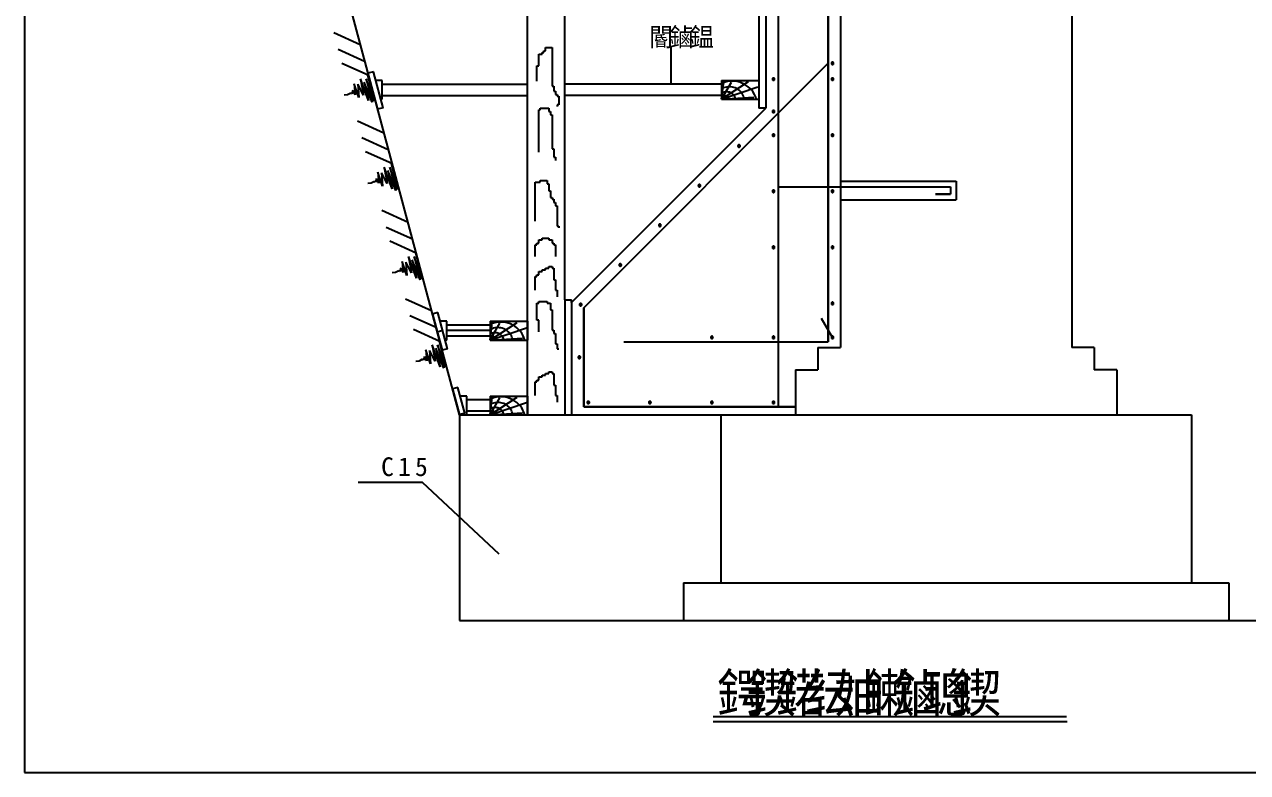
# Model space of a CAD drawing. Header units: metres. Extents: x 0 to 420, y 0 to 297.
# Drawn here: x 0 to 272.9, y 0 to 166.8 of the extents above; entities that cross this region are included whole.
import ezdxf

# ---------------------------------------------------------------- set-up
doc = ezdxf.new("R2010")
doc.units = ezdxf.units.M

msp = doc.modelspace()

# ---------------------------------------------------------------- linework, layer by layer
for p, q in [((0, 297), (0, 0)), ((165.41, 268.93), (165.41, 148.1)), ((168.16, 268.93), (168.16, 81.52)), ((168.16, 268.93), (168.16, 81.52)), ((179.32, 268.93), (179.32, 96.02)), ((179.32, 96.02), (179.32, 268.93)), ((182.07, 268.93), (182.07, 94.77)), ((233.74, 268.93), (233.74, 94.77)), ((97.07, 79.77), (64.26, 202.23)), ((112.24, 79.77), (112.24, 202.23)), ((120.57, 105.39), (120.57, 202.23)), ((163.91, 198.07), (163.91, 148.1)), ((74.88, 162.26), (69.01, 164.91)), ((75.88, 158.54), (70.01, 161.19)), ((116.25, 160.93), (116.25, 161.69)), ((116.25, 161.69), (117.76, 161.69)), ((117.76, 161.69), (117.76, 153.03)), ((144.35, 153.36), (144.35, 161.83)), ((114.75, 160.18), (115.5, 160.18)), ((114.75, 157.54), (114.75, 160.18)), ((115.5, 160.56), (115.87, 160.56)), ((115.5, 160.18), (115.5, 160.56)), ((115.87, 160.93), (116.25, 160.93)), ((115.87, 160.56), (115.87, 160.93)), ((76.7, 155.47), (70.83, 158.12)), ((76.53, 155.59), (77.99, 149.72)), ((77.87, 156.26), (76.66, 155.94)), ((76.66, 155.94), (78.82, 147.89)), ((80.03, 148.21), (77.87, 156.26)), ((114.37, 154.16), (114.37, 157.54)), ((114.37, 157.54), (114.75, 157.54)), ((124.82, 103.63), (179.32, 158.13)), ((124.82, 103.63), (179.32, 158.13)), ((74.6, 150.49), (73.56, 153.56)), ((73.56, 153.56), (73.78, 151.13)), ((74.4, 153.46), (74.6, 150.49)), ((75.64, 151.04), (74.4, 153.46)), ((76.78, 149.83), (74.99, 154.7)), ((74.99, 154.7), (75.64, 151.04)), ((75.83, 153.95), (76.78, 149.83)), ((77.57, 149.5), (75.83, 153.95)), ((76.23, 154.7), (77.57, 149.5)), ((77.99, 149.72), (76.23, 154.7)), ((79.83, 154.32), (78.39, 154.32)), ((79.83, 150.15), (79.83, 154.32)), ((79.83, 153.48), (112.24, 153.48)), ((117.76, 153.03), (118.13, 153.03)), ((118.13, 153.03), (118.13, 151.9)), ((155.57, 153.48), (120.57, 153.48)), ((155.57, 154.32), (155.57, 150.15)), ((155.57, 154.32), (163.91, 154.32)), ((155.57, 150.15), (156.06, 154.08)), ((155.57, 150.15), (161.58, 154.05)), ((155.57, 150.15), (157.75, 153.89)), ((155.57, 150.15), (163.69, 152.9)), ((163.91, 154.32), (163.91, 150.15)), ((72.06, 151.1), (71.33, 151.01)), ((72.68, 151.43), (72.06, 151.1)), ((72.83, 151.47), (72.68, 151.43)), ((73.08, 151.32), (72.83, 151.47)), ((73.3, 152.14), (73.08, 151.32)), ((73.78, 151.13), (73.3, 152.14)), ((79.83, 150.15), (79.51, 150.15)), ((79.83, 150.98), (112.24, 150.98)), ((118.13, 151.9), (118.51, 151.9)), ((118.51, 151.9), (118.51, 151.14)), ((118.51, 151.14), (118.88, 151.14)), ((118.88, 151.14), (118.88, 150.77)), ((118.88, 150.77), (119.26, 150.77)), ((119.26, 150.77), (119.26, 148.88)), ((155.57, 150.98), (120.57, 150.98)), ((155.57, 150.15), (162.8, 150.57)), ((155.57, 150.15), (163.91, 150.15)), ((80.03, 148.21), (78.82, 147.89)), ((114.75, 138.34), (114.75, 147.75)), ((114.75, 147.75), (115.12, 147.75)), ((115.12, 147.75), (115.12, 148.13)), ((115.12, 148.13), (117, 148.13)), ((117, 148.13), (117, 147.38)), ((118.88, 148.88), (118.88, 148.51)), ((119.26, 148.88), (118.88, 148.88)), ((122.07, 104.77), (165.41, 148.1)), ((165.41, 148.1), (163.91, 148.1)), ((80.16, 142.55), (74.29, 145.2)), ((117, 147.38), (117.38, 147.38)), ((117.38, 147.38), (117.38, 146.62)), ((117.38, 146.62), (117.76, 146.62)), ((117.76, 146.62), (117.76, 139.09)), ((81.16, 138.82), (75.29, 141.48)), ((81.98, 135.76), (76.11, 138.41)), ((117.76, 139.09), (118.13, 139.09)), ((118.13, 139.09), (118.13, 137.21)), ((118.13, 137.21), (118.51, 137.21)), ((118.51, 137.21), (118.51, 136.46)), ((78.85, 133.84), (79.06, 131.42)), ((79.89, 130.77), (78.85, 133.84)), ((82.06, 130.11), (80.27, 134.98)), ((80.27, 134.98), (80.93, 131.32)), ((82.85, 129.78), (81.12, 134.24)), ((81.12, 134.24), (82.06, 130.11)), ((81.51, 134.99), (82.85, 129.78)), ((83.28, 130.01), (81.51, 134.99)), ((81.81, 135.88), (83.28, 130.01)), ((77.34, 131.39), (76.61, 131.3)), ((77.96, 131.72), (77.34, 131.39)), ((78.11, 131.76), (77.96, 131.72)), ((78.37, 131.61), (78.11, 131.76)), ((78.58, 132.42), (78.37, 131.61)), ((79.06, 131.42), (78.58, 132.42)), ((80.93, 131.32), (79.68, 133.74)), ((79.68, 133.74), (79.89, 130.77)), ((113.99, 122.94), (113.99, 131.6)), ((113.99, 131.6), (115.12, 131.6)), ((115.12, 131.6), (115.12, 131.98)), ((115.12, 131.98), (116.63, 131.98)), ((116.63, 131.98), (116.63, 131.23)), ((116.63, 131.23), (117, 131.23)), ((117, 131.23), (117, 129.72)), ((182.07, 131.85), (207.91, 131.85)), ((207.91, 131.85), (207.91, 127.68)), ((117, 129.72), (117.38, 129.72)), ((117.38, 129.72), (117.38, 128.22)), ((168.16, 130.6), (206.66, 130.6)), ((168.16, 130.6), (206.66, 130.6)), ((206.66, 128.93), (203.32, 128.93)), ((203.32, 128.93), (206.66, 128.93)), ((206.66, 130.6), (206.66, 128.93)), ((206.66, 130.6), (206.66, 128.93)), ((117.38, 128.22), (117.76, 128.22)), ((117.76, 128.22), (117.76, 127.84)), ((117.76, 127.84), (118.13, 127.84)), ((118.13, 127.84), (118.13, 127.09)), ((118.13, 127.09), (118.51, 127.09)), ((118.51, 127.09), (118.51, 126.33)), ((118.51, 126.33), (118.88, 126.33)), ((118.88, 126.33), (118.88, 121.81)), ((182.07, 127.68), (207.91, 127.68)), ((85.59, 122.62), (79.72, 125.28)), ((86.59, 118.9), (80.71, 121.55)), ((118.88, 121.81), (119.26, 121.81)), ((119.26, 121.81), (119.26, 121.44)), ((87.41, 115.83), (81.54, 118.49)), ((113.99, 117.66), (114.37, 117.66)), ((113.99, 115.03), (113.99, 117.66)), ((114.37, 117.66), (114.37, 118.04)), ((114.37, 118.04), (114.75, 118.04)), ((114.75, 118.04), (114.75, 118.79)), ((114.75, 118.79), (115.5, 118.79)), ((115.5, 118.79), (115.5, 119.17)), ((115.5, 119.17), (117, 119.17)), ((117, 119.17), (117, 118.79)), ((117, 118.79), (117.76, 118.79)), ((117.76, 118.79), (117.76, 118.04)), ((117.76, 118.04), (118.13, 118.04)), ((118.13, 118.04), (118.13, 117.66)), ((118.13, 117.66), (118.51, 117.66)), ((118.51, 117.66), (118.51, 115.03)), ((87.48, 110.19), (85.69, 115.06)), ((85.69, 115.06), (86.35, 111.4)), ((86.93, 115.07), (88.27, 109.86)), ((88.7, 110.08), (86.93, 115.07)), ((87.23, 115.96), (88.7, 110.08)), ((84, 112.5), (83.79, 111.69)), ((84.49, 111.49), (84, 112.5)), ((85.31, 110.85), (84.27, 113.92)), ((84.27, 113.92), (84.49, 111.49)), ((86.35, 111.4), (85.11, 113.82)), ((85.11, 113.82), (85.31, 110.85)), ((88.27, 109.86), (86.54, 114.31)), ((86.54, 114.31), (87.48, 110.19)), ((115.5, 112.08), (116.25, 112.08)), ((115.5, 111.7), (115.5, 112.08)), ((116.25, 112.08), (116.25, 112.45)), ((116.25, 112.45), (117, 112.45)), ((117, 112.83), (117.76, 112.83)), ((117, 112.45), (117, 112.83)), ((117.76, 112.83), (117.76, 112.45)), ((117.76, 112.45), (118.13, 112.45)), ((118.13, 112.45), (118.13, 109.82)), ((82.77, 111.47), (82.04, 111.38)), ((83.38, 111.79), (82.77, 111.47)), ((83.53, 111.83), (83.38, 111.79)), ((83.79, 111.69), (83.53, 111.83)), ((113.99, 110.57), (114.37, 110.57)), ((113.99, 110.19), (113.99, 110.57)), ((113.99, 107.56), (113.99, 110.19)), ((114.37, 110.95), (114.75, 110.95)), ((114.37, 110.57), (114.37, 110.95)), ((114.75, 111.7), (115.5, 111.7)), ((114.75, 110.95), (114.75, 111.7)), ((118.13, 109.82), (118.51, 109.82)), ((118.51, 109.82), (118.51, 107.56)), ((118.51, 107.56), (118.88, 107.56)), ((118.88, 107.56), (118.88, 106.05)), ((90.87, 102.91), (85, 105.56)), ((114.37, 100.89), (114.37, 104.65)), ((114.37, 104.65), (114.75, 104.65)), ((114.75, 104.65), (114.75, 105.03)), ((114.75, 105.03), (116.63, 105.03)), ((116.63, 105.03), (116.63, 104.65)), ((116.63, 104.65), (117.38, 104.65)), ((117.38, 104.65), (117.38, 103.14)), ((120.57, 105.39), (120.57, 79.77)), ((120.57, 105.39), (122.07, 105.39)), ((122.07, 104.77), (122.07, 105.39)), ((122.07, 104.77), (122.07, 79.77)), ((91.87, 99.19), (86, 101.84)), ((92.26, 102.54), (91.06, 102.22)), ((91.06, 102.22), (93.21, 94.17)), ((94.42, 94.49), (92.26, 102.54)), ((117.38, 103.14), (117.76, 103.14)), ((117.76, 103.14), (117.76, 98.63)), ((124.82, 103.63), (124.82, 81.52)), ((124.82, 81.52), (124.82, 103.63)), ((180.32, 97.02), (177.9, 101.21)), ((92.69, 96.12), (86.82, 98.77)), ((93.34, 98.52), (92.13, 98.19)), ((94.22, 100.6), (92.78, 100.6)), ((94.22, 96.43), (94.22, 100.6)), ((103.91, 99.77), (94.22, 99.77)), ((103.91, 98.52), (94.22, 98.52)), ((103.91, 100.6), (103.91, 96.43)), ((103.91, 100.6), (112.24, 100.6)), ((103.91, 96.43), (104.39, 100.36)), ((103.91, 96.43), (109.92, 100.33)), ((103.91, 96.43), (106.09, 100.17)), ((103.91, 96.43), (112.02, 99.18)), ((112.24, 100.6), (112.24, 96.43)), ((114.75, 100.89), (114.37, 100.89)), ((114.75, 98.25), (114.75, 100.89)), ((117.76, 98.63), (118.13, 98.63)), ((118.13, 98.63), (118.13, 97.87)), ((92.52, 96.24), (93.98, 90.37)), ((94.22, 96.43), (93.9, 96.43)), ((103.91, 97.27), (94.22, 97.27)), ((103.91, 96.43), (111.13, 96.86)), ((103.91, 96.43), (112.24, 96.43)), ((118.13, 97.87), (118.51, 97.87)), ((118.51, 97.87), (118.51, 95.61)), ((118.51, 95.61), (118.88, 95.61)), ((118.88, 95.61), (118.88, 94.48)), ((133.74, 96.02), (179.32, 96.02)), ((133.74, 96.02), (179.32, 96.02)), ((90.59, 91.14), (89.55, 94.21)), ((89.55, 94.21), (89.77, 91.78)), ((90.39, 94.11), (90.59, 91.14)), ((91.63, 91.68), (90.39, 94.11)), ((92.77, 90.48), (90.98, 95.34)), ((90.98, 95.34), (91.63, 91.68)), ((91.82, 94.6), (92.77, 90.48)), ((93.56, 90.15), (91.82, 94.6)), ((92.21, 95.35), (93.56, 90.15)), ((93.98, 90.37), (92.21, 95.35)), ((94.42, 94.49), (93.21, 94.17)), ((118.88, 94.48), (119.26, 94.48)), ((177.07, 94.77), (177.07, 89.77)), ((177.07, 94.77), (182.07, 94.77)), ((238.74, 94.77), (233.74, 94.77)), ((238.74, 94.77), (238.74, 89.77)), ((88.05, 91.75), (87.32, 91.66)), ((88.67, 92.08), (88.05, 91.75)), ((88.82, 92.12), (88.67, 92.08)), ((89.07, 91.97), (88.82, 92.12)), ((89.29, 92.79), (89.07, 91.97)), ((89.77, 91.78), (89.29, 92.79)), ((114.37, 87.46), (114.75, 87.46)), ((114.37, 87.08), (114.37, 87.46)), ((114.75, 87.46), (114.75, 88.21)), ((114.75, 88.21), (115.5, 88.21)), ((115.5, 88.21), (115.5, 88.59)), ((115.5, 88.59), (116.25, 88.59)), ((116.25, 88.97), (117, 88.97)), ((116.25, 88.59), (116.25, 88.97)), ((117, 88.97), (117, 89.34)), ((117, 89.34), (117.76, 89.34)), ((117.76, 89.34), (117.76, 88.97)), ((117.76, 88.97), (118.13, 88.97)), ((118.13, 88.97), (118.13, 86.33)), ((172.07, 89.77), (172.07, 79.77)), ((172.07, 89.77), (177.07, 89.77)), ((243.74, 89.77), (238.74, 89.77)), ((243.74, 89.77), (243.74, 79.77)), ((96.73, 85.87), (95.52, 85.55)), ((95.52, 85.55), (97.07, 79.77)), ((98.28, 80.09), (96.73, 85.87)), ((113.99, 86.71), (113.99, 87.08)), ((113.99, 87.08), (114.37, 87.08)), ((113.99, 84.07), (113.99, 86.71)), ((118.13, 86.33), (118.51, 86.33)), ((118.51, 86.33), (118.51, 84.07)), ((98.69, 83.93), (97.25, 83.93)), ((98.69, 79.77), (98.69, 83.93)), ((103.91, 83.1), (98.69, 83.1)), ((103.91, 83.93), (103.91, 79.77)), ((103.91, 83.93), (112.24, 83.93)), ((103.91, 79.77), (104.39, 83.7)), ((103.91, 79.77), (109.92, 83.66)), ((103.91, 79.77), (106.09, 83.51)), ((103.91, 79.77), (112.02, 82.52)), ((112.24, 83.93), (112.24, 79.77)), ((118.51, 84.07), (118.88, 84.07)), ((118.88, 84.07), (118.88, 82.57)), ((98.28, 80.09), (97.07, 79.77)), ((97.07, 79.77), (97.07, 33.93)), ((97.07, 79.77), (155.41, 79.77)), ((98.69, 79.77), (98.37, 79.77)), ((103.91, 80.6), (98.69, 80.6)), ((103.91, 79.77), (111.13, 80.19)), ((103.91, 79.77), (112.24, 79.77)), ((172.07, 81.52), (124.82, 81.52)), ((124.82, 81.52), (172.07, 81.52)), ((155.41, 79.77), (155.41, 42.27)), ((155.41, 79.77), (260.41, 79.77)), ((260.41, 79.77), (260.41, 42.27)), ((88.81, 64.68), (74.49, 64.68)), ((105.96, 48.7), (88.81, 64.68)), ((147.07, 42.27), (268.74, 42.27)), ((147.07, 42.27), (147.07, 33.93)), ((268.74, 42.27), (268.74, 33.93)), ((97.07, 33.93), (147.07, 33.93)), ((147.07, 33.93), (268.74, 33.93)), ((268.74, 33.93), (323.74, 33.93)), ((153.71, 12.51), (232.52, 12.51)), ((153.71, 11.38), (232.68, 11.38)), ((0, 0), (420, 0))]:
    msp.add_line(p, q)
for points in [[(180.57, 158.13), (180.57, 158.15), (180.57, 158.18), (180.56, 158.2), (180.55, 158.22), (180.54, 158.24), (180.53, 158.27), (180.52, 158.28), (180.5, 158.3), (180.48, 158.32), (180.46, 158.33), (180.44, 158.35), (180.42, 158.36), (180.39, 158.37), (180.37, 158.37), (180.35, 158.38), (180.32, 158.38), (180.3, 158.38), (180.27, 158.37), (180.25, 158.37), (180.23, 158.36), (180.2, 158.35), (180.18, 158.33), (180.16, 158.32), (180.15, 158.3), (180.13, 158.28), (180.11, 158.27), (180.1, 158.24), (180.09, 158.22), (180.08, 158.2), (180.08, 158.18), (180.07, 158.15), (180.07, 158.13), (180.07, 158.13)], [(180.07, 158.13), (180.07, 158.1), (180.08, 158.08), (180.08, 158.05), (180.09, 158.03), (180.1, 158.01), (180.11, 157.99), (180.13, 157.97), (180.15, 157.95), (180.16, 157.93), (180.18, 157.92), (180.2, 157.91), (180.23, 157.9), (180.25, 157.89), (180.27, 157.88), (180.3, 157.88), (180.32, 157.88), (180.35, 157.88), (180.37, 157.88), (180.39, 157.89), (180.42, 157.9), (180.44, 157.91), (180.46, 157.92), (180.48, 157.93), (180.5, 157.95), (180.52, 157.97), (180.53, 157.99), (180.54, 158.01), (180.55, 158.03), (180.56, 158.05), (180.57, 158.08), (180.57, 158.1), (180.57, 158.13), (180.57, 158.13)], [(163.34, 150.15), (163.14, 150.71), (162.91, 151.2), (162.63, 151.67), (162.3, 152.11), (161.93, 152.52), (161.53, 152.89), (161.09, 153.21), (160.62, 153.49), (160.12, 153.73), (159.61, 153.91), (159.07, 154.05), (158.53, 154.13), (157.99, 154.15), (157.44, 154.13), (156.9, 154.05), (156.37, 153.91), (155.85, 153.73), (155.57, 153.6)], [(160.66, 150.15), (160.57, 150.49), (160.46, 150.81), (160.32, 151.11), (160.15, 151.39), (159.95, 151.66), (159.72, 151.91), (159.47, 152.13), (159.21, 152.33), (158.92, 152.5), (158.62, 152.65), (158.3, 152.76), (157.98, 152.84), (157.65, 152.89), (157.32, 152.91), (156.98, 152.89), (156.65, 152.84), (156.33, 152.76), (156.01, 152.65), (155.71, 152.5), (155.57, 152.42)], [(167.41, 154.6), (167.4, 154.62), (167.4, 154.65), (167.39, 154.67), (167.39, 154.69), (167.38, 154.72), (167.36, 154.74), (167.35, 154.76), (167.33, 154.78), (167.31, 154.79), (167.29, 154.81), (167.27, 154.82), (167.25, 154.83), (167.23, 154.84), (167.2, 154.84), (167.18, 154.85), (167.16, 154.85), (167.13, 154.85), (167.11, 154.84), (167.08, 154.84), (167.06, 154.83), (167.04, 154.82), (167.02, 154.81), (167, 154.79), (166.98, 154.78), (166.96, 154.76), (166.95, 154.74), (166.93, 154.72), (166.92, 154.69), (166.92, 154.67), (166.91, 154.65), (166.91, 154.62), (166.91, 154.6), (166.91, 154.6)], [(166.91, 154.6), (166.91, 154.57), (166.91, 154.55), (166.92, 154.53), (166.92, 154.5), (166.93, 154.48), (166.95, 154.46), (166.96, 154.44), (166.98, 154.42), (167, 154.41), (167.02, 154.39), (167.04, 154.38), (167.06, 154.37), (167.08, 154.36), (167.11, 154.35), (167.13, 154.35), (167.16, 154.35), (167.18, 154.35), (167.2, 154.35), (167.23, 154.36), (167.25, 154.37), (167.27, 154.38), (167.29, 154.39), (167.31, 154.41), (167.33, 154.42), (167.35, 154.44), (167.36, 154.46), (167.38, 154.48), (167.39, 154.5), (167.39, 154.53), (167.4, 154.55), (167.4, 154.57), (167.41, 154.6), (167.41, 154.6)], [(180.57, 154.6), (180.57, 154.62), (180.57, 154.65), (180.56, 154.67), (180.55, 154.69), (180.54, 154.72), (180.53, 154.74), (180.52, 154.76), (180.5, 154.78), (180.48, 154.79), (180.46, 154.81), (180.44, 154.82), (180.42, 154.83), (180.39, 154.84), (180.37, 154.84), (180.35, 154.85), (180.32, 154.85), (180.3, 154.85), (180.27, 154.84), (180.25, 154.84), (180.23, 154.83), (180.2, 154.82), (180.18, 154.81), (180.16, 154.79), (180.15, 154.78), (180.13, 154.76), (180.11, 154.74), (180.1, 154.72), (180.09, 154.69), (180.08, 154.67), (180.08, 154.65), (180.07, 154.62), (180.07, 154.6), (180.07, 154.6)], [(180.07, 154.6), (180.07, 154.57), (180.08, 154.55), (180.08, 154.53), (180.09, 154.5), (180.1, 154.48), (180.11, 154.46), (180.13, 154.44), (180.15, 154.42), (180.16, 154.41), (180.18, 154.39), (180.2, 154.38), (180.23, 154.37), (180.25, 154.36), (180.27, 154.35), (180.3, 154.35), (180.32, 154.35), (180.35, 154.35), (180.37, 154.35), (180.39, 154.36), (180.42, 154.37), (180.44, 154.38), (180.46, 154.39), (180.48, 154.41), (180.5, 154.42), (180.52, 154.44), (180.53, 154.46), (180.54, 154.48), (180.55, 154.5), (180.56, 154.53), (180.57, 154.55), (180.57, 154.57), (180.57, 154.6), (180.57, 154.6)], [(158.71, 150.15), (158.67, 150.32), (158.6, 150.51), (158.51, 150.69), (158.41, 150.86), (158.29, 151.02), (158.16, 151.17), (158.01, 151.3), (157.85, 151.42), (157.68, 151.52), (157.5, 151.61), (157.31, 151.67), (157.12, 151.72), (156.92, 151.75), (156.72, 151.76), (156.52, 151.75), (156.33, 151.72), (156.13, 151.67), (155.95, 151.61), (155.77, 151.52), (155.6, 151.42), (155.57, 151.4)], [(157.18, 150.15), (157.15, 150.24), (157.1, 150.33), (157.05, 150.42), (156.99, 150.5), (156.92, 150.58), (156.84, 150.65), (156.76, 150.71), (156.67, 150.77), (156.58, 150.81), (156.48, 150.84), (156.38, 150.87), (156.28, 150.88), (156.17, 150.89), (156.07, 150.88), (155.97, 150.87), (155.87, 150.84), (155.77, 150.81), (155.68, 150.77), (155.59, 150.71), (155.57, 150.7)], [(167.4, 147.37), (167.4, 147.4), (167.4, 147.42), (167.39, 147.44), (167.38, 147.47), (167.37, 147.49), (167.36, 147.51), (167.35, 147.53), (167.33, 147.55), (167.31, 147.56), (167.29, 147.58), (167.27, 147.59), (167.25, 147.6), (167.22, 147.61), (167.2, 147.62), (167.18, 147.62), (167.15, 147.62), (167.13, 147.62), (167.1, 147.62), (167.08, 147.61), (167.06, 147.6), (167.03, 147.59), (167.01, 147.58), (166.99, 147.56), (166.98, 147.55), (166.96, 147.53), (166.94, 147.51), (166.93, 147.49), (166.92, 147.47), (166.91, 147.44), (166.91, 147.42), (166.9, 147.4), (166.9, 147.37), (166.9, 147.37)], [(166.9, 147.37), (166.9, 147.35), (166.91, 147.32), (166.91, 147.3), (166.92, 147.28), (166.93, 147.25), (166.94, 147.23), (166.96, 147.21), (166.98, 147.19), (166.99, 147.18), (167.01, 147.16), (167.03, 147.15), (167.06, 147.14), (167.08, 147.13), (167.1, 147.13), (167.13, 147.12), (167.15, 147.12), (167.18, 147.12), (167.2, 147.13), (167.22, 147.13), (167.25, 147.14), (167.27, 147.15), (167.29, 147.16), (167.31, 147.18), (167.33, 147.19), (167.35, 147.21), (167.36, 147.23), (167.37, 147.25), (167.38, 147.28), (167.39, 147.3), (167.4, 147.32), (167.4, 147.35), (167.4, 147.37), (167.4, 147.37)], [(167.41, 142.1), (167.4, 142.12), (167.4, 142.15), (167.39, 142.17), (167.39, 142.19), (167.38, 142.22), (167.36, 142.24), (167.35, 142.26), (167.33, 142.28), (167.31, 142.29), (167.29, 142.31), (167.27, 142.32), (167.25, 142.33), (167.23, 142.34), (167.2, 142.34), (167.18, 142.35), (167.16, 142.35), (167.13, 142.35), (167.11, 142.34), (167.08, 142.34), (167.06, 142.33), (167.04, 142.32), (167.02, 142.31), (167, 142.29), (166.98, 142.28), (166.96, 142.26), (166.95, 142.24), (166.93, 142.22), (166.92, 142.19), (166.92, 142.17), (166.91, 142.15), (166.91, 142.12), (166.91, 142.1), (166.91, 142.1)], [(166.91, 142.1), (166.91, 142.07), (166.91, 142.05), (166.92, 142.03), (166.92, 142), (166.93, 141.98), (166.95, 141.96), (166.96, 141.94), (166.98, 141.92), (167, 141.91), (167.02, 141.89), (167.04, 141.88), (167.06, 141.87), (167.08, 141.86), (167.11, 141.85), (167.13, 141.85), (167.16, 141.85), (167.18, 141.85), (167.2, 141.85), (167.23, 141.86), (167.25, 141.87), (167.27, 141.88), (167.29, 141.89), (167.31, 141.91), (167.33, 141.92), (167.35, 141.94), (167.36, 141.96), (167.38, 141.98), (167.39, 142), (167.39, 142.03), (167.4, 142.05), (167.4, 142.07), (167.41, 142.1), (167.41, 142.1)], [(180.57, 142.1), (180.57, 142.12), (180.57, 142.15), (180.56, 142.17), (180.55, 142.19), (180.54, 142.22), (180.53, 142.24), (180.52, 142.26), (180.5, 142.28), (180.48, 142.29), (180.46, 142.31), (180.44, 142.32), (180.42, 142.33), (180.39, 142.34), (180.37, 142.34), (180.35, 142.35), (180.32, 142.35), (180.3, 142.35), (180.27, 142.34), (180.25, 142.34), (180.23, 142.33), (180.2, 142.32), (180.18, 142.31), (180.16, 142.29), (180.15, 142.28), (180.13, 142.26), (180.11, 142.24), (180.1, 142.22), (180.09, 142.19), (180.08, 142.17), (180.08, 142.15), (180.07, 142.12), (180.07, 142.1), (180.07, 142.1)], [(180.07, 142.1), (180.07, 142.07), (180.08, 142.05), (180.08, 142.03), (180.09, 142), (180.1, 141.98), (180.11, 141.96), (180.13, 141.94), (180.15, 141.92), (180.16, 141.91), (180.18, 141.89), (180.2, 141.88), (180.23, 141.87), (180.25, 141.86), (180.27, 141.85), (180.3, 141.85), (180.32, 141.85), (180.35, 141.85), (180.37, 141.85), (180.39, 141.86), (180.42, 141.87), (180.44, 141.88), (180.46, 141.89), (180.48, 141.91), (180.5, 141.92), (180.52, 141.94), (180.53, 141.96), (180.54, 141.98), (180.55, 142), (180.56, 142.03), (180.57, 142.05), (180.57, 142.07), (180.57, 142.1), (180.57, 142.1)], [(159.72, 139.69), (159.72, 139.71), (159.72, 139.74), (159.71, 139.76), (159.7, 139.78), (159.69, 139.81), (159.68, 139.83), (159.66, 139.85), (159.65, 139.87), (159.63, 139.88), (159.61, 139.9), (159.59, 139.91), (159.57, 139.92), (159.54, 139.93), (159.52, 139.93), (159.49, 139.94), (159.47, 139.94), (159.45, 139.94), (159.42, 139.93), (159.4, 139.93), (159.37, 139.92), (159.35, 139.91), (159.33, 139.9), (159.31, 139.88), (159.29, 139.87), (159.28, 139.85), (159.26, 139.83), (159.25, 139.81), (159.24, 139.78), (159.23, 139.76), (159.22, 139.74), (159.22, 139.71), (159.22, 139.69), (159.22, 139.69)], [(159.22, 139.69), (159.22, 139.66), (159.22, 139.64), (159.23, 139.62), (159.24, 139.59), (159.25, 139.57), (159.26, 139.55), (159.28, 139.53), (159.29, 139.51), (159.31, 139.5), (159.33, 139.48), (159.35, 139.47), (159.37, 139.46), (159.4, 139.45), (159.42, 139.44), (159.45, 139.44), (159.47, 139.44), (159.49, 139.44), (159.52, 139.44), (159.54, 139.45), (159.57, 139.46), (159.59, 139.47), (159.61, 139.48), (159.63, 139.5), (159.65, 139.51), (159.66, 139.53), (159.68, 139.55), (159.69, 139.57), (159.7, 139.59), (159.71, 139.62), (159.72, 139.64), (159.72, 139.66), (159.72, 139.69), (159.72, 139.69)], [(150.88, 130.85), (150.88, 130.87), (150.88, 130.9), (150.87, 130.92), (150.86, 130.95), (150.85, 130.97), (150.84, 130.99), (150.82, 131.01), (150.81, 131.03), (150.79, 131.04), (150.77, 131.06), (150.75, 131.07), (150.73, 131.08), (150.7, 131.09), (150.68, 131.1), (150.66, 131.1), (150.63, 131.1), (150.61, 131.1), (150.58, 131.1), (150.56, 131.09), (150.54, 131.08), (150.51, 131.07), (150.49, 131.06), (150.47, 131.04), (150.45, 131.03), (150.44, 131.01), (150.42, 130.99), (150.41, 130.97), (150.4, 130.95), (150.39, 130.92), (150.39, 130.9), (150.38, 130.87), (150.38, 130.85), (150.38, 130.85)], [(150.38, 130.85), (150.38, 130.83), (150.39, 130.8), (150.39, 130.78), (150.4, 130.75), (150.41, 130.73), (150.42, 130.71), (150.44, 130.69), (150.45, 130.67), (150.47, 130.66), (150.49, 130.64), (150.51, 130.63), (150.54, 130.62), (150.56, 130.61), (150.58, 130.6), (150.61, 130.6), (150.63, 130.6), (150.66, 130.6), (150.68, 130.6), (150.7, 130.61), (150.73, 130.62), (150.75, 130.63), (150.77, 130.64), (150.79, 130.66), (150.81, 130.67), (150.82, 130.69), (150.84, 130.71), (150.85, 130.73), (150.86, 130.75), (150.87, 130.78), (150.88, 130.8), (150.88, 130.83), (150.88, 130.85), (150.88, 130.85)], [(167.41, 129.6), (167.4, 129.62), (167.4, 129.65), (167.39, 129.67), (167.39, 129.69), (167.38, 129.72), (167.36, 129.74), (167.35, 129.76), (167.33, 129.78), (167.31, 129.79), (167.29, 129.81), (167.27, 129.82), (167.25, 129.83), (167.23, 129.84), (167.2, 129.84), (167.18, 129.85), (167.16, 129.85), (167.13, 129.85), (167.11, 129.84), (167.08, 129.84), (167.06, 129.83), (167.04, 129.82), (167.02, 129.81), (167, 129.79), (166.98, 129.78), (166.96, 129.76), (166.95, 129.74), (166.93, 129.72), (166.92, 129.69), (166.92, 129.67), (166.91, 129.65), (166.91, 129.62), (166.91, 129.6), (166.91, 129.6)], [(166.91, 129.6), (166.91, 129.57), (166.91, 129.55), (166.92, 129.53), (166.92, 129.5), (166.93, 129.48), (166.95, 129.46), (166.96, 129.44), (166.98, 129.42), (167, 129.41), (167.02, 129.39), (167.04, 129.38), (167.06, 129.37), (167.08, 129.36), (167.11, 129.35), (167.13, 129.35), (167.16, 129.35), (167.18, 129.35), (167.2, 129.35), (167.23, 129.36), (167.25, 129.37), (167.27, 129.38), (167.29, 129.39), (167.31, 129.41), (167.33, 129.42), (167.35, 129.44), (167.36, 129.46), (167.38, 129.48), (167.39, 129.5), (167.39, 129.53), (167.4, 129.55), (167.4, 129.57), (167.41, 129.6), (167.41, 129.6)], [(180.57, 129.6), (180.57, 129.62), (180.57, 129.65), (180.56, 129.67), (180.55, 129.69), (180.54, 129.72), (180.53, 129.74), (180.52, 129.76), (180.5, 129.78), (180.48, 129.79), (180.46, 129.81), (180.44, 129.82), (180.42, 129.83), (180.39, 129.84), (180.37, 129.84), (180.35, 129.85), (180.32, 129.85), (180.3, 129.85), (180.27, 129.84), (180.25, 129.84), (180.23, 129.83), (180.2, 129.82), (180.18, 129.81), (180.16, 129.79), (180.15, 129.78), (180.13, 129.76), (180.11, 129.74), (180.1, 129.72), (180.09, 129.69), (180.08, 129.67), (180.08, 129.65), (180.07, 129.62), (180.07, 129.6), (180.07, 129.6)], [(180.07, 129.6), (180.07, 129.57), (180.08, 129.55), (180.08, 129.53), (180.09, 129.5), (180.1, 129.48), (180.11, 129.46), (180.13, 129.44), (180.15, 129.42), (180.16, 129.41), (180.18, 129.39), (180.2, 129.38), (180.23, 129.37), (180.25, 129.36), (180.27, 129.35), (180.3, 129.35), (180.32, 129.35), (180.35, 129.35), (180.37, 129.35), (180.39, 129.36), (180.42, 129.37), (180.44, 129.38), (180.46, 129.39), (180.48, 129.41), (180.5, 129.42), (180.52, 129.44), (180.53, 129.46), (180.54, 129.48), (180.55, 129.5), (180.56, 129.53), (180.57, 129.55), (180.57, 129.57), (180.57, 129.6), (180.57, 129.6)], [(142.04, 122.01), (142.04, 122.04), (142.04, 122.06), (142.03, 122.08), (142.02, 122.11), (142.01, 122.13), (142, 122.15), (141.99, 122.17), (141.97, 122.19), (141.95, 122.2), (141.93, 122.22), (141.91, 122.23), (141.89, 122.24), (141.87, 122.25), (141.84, 122.26), (141.82, 122.26), (141.79, 122.26), (141.77, 122.26), (141.74, 122.26), (141.72, 122.25), (141.7, 122.24), (141.67, 122.23), (141.65, 122.22), (141.63, 122.2), (141.62, 122.19), (141.6, 122.17), (141.58, 122.15), (141.57, 122.13), (141.56, 122.11), (141.55, 122.08), (141.55, 122.06), (141.54, 122.04), (141.54, 122.01), (141.54, 122.01)], [(141.54, 122.01), (141.54, 121.99), (141.55, 121.96), (141.55, 121.94), (141.56, 121.92), (141.57, 121.89), (141.58, 121.87), (141.6, 121.85), (141.62, 121.83), (141.63, 121.82), (141.65, 121.8), (141.67, 121.79), (141.7, 121.78), (141.72, 121.77), (141.74, 121.77), (141.77, 121.76), (141.79, 121.76), (141.82, 121.76), (141.84, 121.77), (141.87, 121.77), (141.89, 121.78), (141.91, 121.79), (141.93, 121.8), (141.95, 121.82), (141.97, 121.83), (141.99, 121.85), (142, 121.87), (142.01, 121.89), (142.02, 121.92), (142.03, 121.94), (142.04, 121.96), (142.04, 121.99), (142.04, 122.01), (142.04, 122.01)], [(167.41, 117.1), (167.4, 117.12), (167.4, 117.15), (167.39, 117.17), (167.39, 117.19), (167.38, 117.22), (167.36, 117.24), (167.35, 117.26), (167.33, 117.28), (167.31, 117.29), (167.29, 117.31), (167.27, 117.32), (167.25, 117.33), (167.23, 117.34), (167.2, 117.34), (167.18, 117.35), (167.16, 117.35), (167.13, 117.35), (167.11, 117.34), (167.08, 117.34), (167.06, 117.33), (167.04, 117.32), (167.02, 117.31), (167, 117.29), (166.98, 117.28), (166.96, 117.26), (166.95, 117.24), (166.93, 117.22), (166.92, 117.19), (166.92, 117.17), (166.91, 117.15), (166.91, 117.12), (166.91, 117.1), (166.91, 117.1)], [(166.91, 117.1), (166.91, 117.07), (166.91, 117.05), (166.92, 117.03), (166.92, 117), (166.93, 116.98), (166.95, 116.96), (166.96, 116.94), (166.98, 116.92), (167, 116.91), (167.02, 116.89), (167.04, 116.88), (167.06, 116.87), (167.08, 116.86), (167.11, 116.85), (167.13, 116.85), (167.16, 116.85), (167.18, 116.85), (167.2, 116.85), (167.23, 116.86), (167.25, 116.87), (167.27, 116.88), (167.29, 116.89), (167.31, 116.91), (167.33, 116.92), (167.35, 116.94), (167.36, 116.96), (167.38, 116.98), (167.39, 117), (167.39, 117.03), (167.4, 117.05), (167.4, 117.07), (167.41, 117.1), (167.41, 117.1)], [(180.57, 117.1), (180.57, 117.12), (180.57, 117.15), (180.56, 117.17), (180.55, 117.19), (180.54, 117.22), (180.53, 117.24), (180.52, 117.26), (180.5, 117.28), (180.48, 117.29), (180.46, 117.31), (180.44, 117.32), (180.42, 117.33), (180.39, 117.34), (180.37, 117.34), (180.35, 117.35), (180.32, 117.35), (180.3, 117.35), (180.27, 117.34), (180.25, 117.34), (180.23, 117.33), (180.2, 117.32), (180.18, 117.31), (180.16, 117.29), (180.15, 117.28), (180.13, 117.26), (180.11, 117.24), (180.1, 117.22), (180.09, 117.19), (180.08, 117.17), (180.08, 117.15), (180.07, 117.12), (180.07, 117.1), (180.07, 117.1)], [(180.07, 117.1), (180.07, 117.07), (180.08, 117.05), (180.08, 117.03), (180.09, 117), (180.1, 116.98), (180.11, 116.96), (180.13, 116.94), (180.15, 116.92), (180.16, 116.91), (180.18, 116.89), (180.2, 116.88), (180.23, 116.87), (180.25, 116.86), (180.27, 116.85), (180.3, 116.85), (180.32, 116.85), (180.35, 116.85), (180.37, 116.85), (180.39, 116.86), (180.42, 116.87), (180.44, 116.88), (180.46, 116.89), (180.48, 116.91), (180.5, 116.92), (180.52, 116.94), (180.53, 116.96), (180.54, 116.98), (180.55, 117), (180.56, 117.03), (180.57, 117.05), (180.57, 117.07), (180.57, 117.1), (180.57, 117.1)], [(133.2, 113.17), (133.2, 113.2), (133.2, 113.22), (133.19, 113.24), (133.18, 113.27), (133.17, 113.29), (133.16, 113.31), (133.15, 113.33), (133.13, 113.35), (133.11, 113.37), (133.09, 113.38), (133.07, 113.39), (133.05, 113.4), (133.03, 113.41), (133, 113.42), (132.98, 113.42), (132.95, 113.42), (132.93, 113.42), (132.9, 113.42), (132.88, 113.41), (132.86, 113.4), (132.84, 113.39), (132.81, 113.38), (132.8, 113.37), (132.78, 113.35), (132.76, 113.33), (132.75, 113.31), (132.73, 113.29), (132.72, 113.27), (132.71, 113.24), (132.71, 113.22), (132.7, 113.2), (132.7, 113.17), (132.7, 113.17)], [(132.7, 113.17), (132.7, 113.15), (132.71, 113.12), (132.71, 113.1), (132.72, 113.08), (132.73, 113.05), (132.75, 113.03), (132.76, 113.01), (132.78, 113), (132.8, 112.98), (132.81, 112.96), (132.84, 112.95), (132.86, 112.94), (132.88, 112.93), (132.9, 112.93), (132.93, 112.92), (132.95, 112.92), (132.98, 112.92), (133, 112.93), (133.03, 112.93), (133.05, 112.94), (133.07, 112.95), (133.09, 112.96), (133.11, 112.98), (133.13, 113), (133.15, 113.01), (133.16, 113.03), (133.17, 113.05), (133.18, 113.08), (133.19, 113.1), (133.2, 113.12), (133.2, 113.15), (133.2, 113.17), (133.2, 113.17)], [(124.36, 104.33), (124.36, 104.36), (124.36, 104.38), (124.35, 104.41), (124.35, 104.43), (124.34, 104.45), (124.32, 104.47), (124.31, 104.49), (124.29, 104.51), (124.27, 104.53), (124.25, 104.54), (124.23, 104.55), (124.21, 104.56), (124.19, 104.57), (124.16, 104.58), (124.14, 104.58), (124.11, 104.58), (124.09, 104.58), (124.07, 104.58), (124.04, 104.57), (124.02, 104.56), (124, 104.55), (123.98, 104.54), (123.96, 104.53), (123.94, 104.51), (123.92, 104.49), (123.91, 104.47), (123.89, 104.45), (123.88, 104.43), (123.88, 104.41), (123.87, 104.38), (123.87, 104.36), (123.86, 104.33), (123.86, 104.33)], [(123.86, 104.33), (123.87, 104.31), (123.87, 104.28), (123.88, 104.26), (123.88, 104.24), (123.89, 104.22), (123.91, 104.19), (123.92, 104.17), (123.94, 104.16), (123.96, 104.14), (123.98, 104.13), (124, 104.11), (124.02, 104.1), (124.04, 104.09), (124.07, 104.09), (124.09, 104.08), (124.11, 104.08), (124.14, 104.08), (124.16, 104.09), (124.19, 104.09), (124.21, 104.1), (124.23, 104.11), (124.25, 104.13), (124.27, 104.14), (124.29, 104.16), (124.31, 104.17), (124.32, 104.19), (124.34, 104.22), (124.35, 104.24), (124.35, 104.26), (124.36, 104.28), (124.36, 104.31), (124.36, 104.33), (124.36, 104.33)], [(180.57, 104.6), (180.57, 104.62), (180.57, 104.65), (180.56, 104.67), (180.55, 104.69), (180.54, 104.72), (180.53, 104.74), (180.52, 104.76), (180.5, 104.78), (180.48, 104.79), (180.46, 104.81), (180.44, 104.82), (180.42, 104.83), (180.39, 104.84), (180.37, 104.84), (180.35, 104.85), (180.32, 104.85), (180.3, 104.85), (180.27, 104.84), (180.25, 104.84), (180.23, 104.83), (180.2, 104.82), (180.18, 104.81), (180.16, 104.79), (180.15, 104.78), (180.13, 104.76), (180.11, 104.74), (180.1, 104.72), (180.09, 104.69), (180.08, 104.67), (180.08, 104.65), (180.07, 104.62), (180.07, 104.6), (180.07, 104.6)], [(180.07, 104.6), (180.07, 104.57), (180.08, 104.55), (180.08, 104.53), (180.09, 104.5), (180.1, 104.48), (180.11, 104.46), (180.13, 104.44), (180.15, 104.42), (180.16, 104.41), (180.18, 104.39), (180.2, 104.38), (180.23, 104.37), (180.25, 104.36), (180.27, 104.35), (180.3, 104.35), (180.32, 104.35), (180.35, 104.35), (180.37, 104.35), (180.39, 104.36), (180.42, 104.37), (180.44, 104.38), (180.46, 104.39), (180.48, 104.41), (180.5, 104.42), (180.52, 104.44), (180.53, 104.46), (180.54, 104.48), (180.55, 104.5), (180.56, 104.53), (180.57, 104.55), (180.57, 104.57), (180.57, 104.6), (180.57, 104.6)], [(111.67, 96.43), (111.47, 96.99), (111.24, 97.48), (110.96, 97.95), (110.63, 98.39), (110.26, 98.8), (109.86, 99.17), (109.42, 99.49), (108.95, 99.78), (108.45, 100.01), (107.94, 100.19), (107.41, 100.33), (106.87, 100.41), (106.32, 100.43), (105.77, 100.41), (105.23, 100.33), (104.7, 100.19), (104.18, 100.01), (103.91, 99.88)], [(108.99, 96.43), (108.91, 96.77), (108.79, 97.09), (108.65, 97.39), (108.48, 97.67), (108.28, 97.94), (108.06, 98.19), (107.81, 98.41), (107.54, 98.61), (107.25, 98.78), (106.95, 98.93), (106.64, 99.04), (106.31, 99.12), (105.98, 99.17), (105.65, 99.19), (105.32, 99.17), (104.99, 99.12), (104.66, 99.04), (104.35, 98.93), (104.05, 98.78), (103.91, 98.71)], [(107.04, 96.43), (107, 96.6), (106.93, 96.79), (106.85, 96.97), (106.74, 97.14), (106.63, 97.3), (106.49, 97.45), (106.34, 97.58), (106.18, 97.7), (106.01, 97.8), (105.83, 97.89), (105.65, 97.96), (105.45, 98), (105.26, 98.03), (105.06, 98.04), (104.86, 98.03), (104.66, 98), (104.47, 97.96), (104.28, 97.89), (104.1, 97.8), (103.93, 97.7), (103.91, 97.68)], [(105.51, 96.43), (105.48, 96.52), (105.43, 96.61), (105.38, 96.7), (105.32, 96.79), (105.25, 96.86), (105.17, 96.93), (105.09, 96.99), (105, 97.05), (104.91, 97.09), (104.81, 97.13), (104.71, 97.15), (104.61, 97.17), (104.51, 97.17), (104.4, 97.17), (104.3, 97.15), (104.2, 97.13), (104.1, 97.09), (104.01, 97.05), (103.92, 96.99), (103.91, 96.98)], [(153.66, 97.02), (153.65, 97.04), (153.65, 97.06), (153.64, 97.09), (153.64, 97.11), (153.63, 97.13), (153.61, 97.15), (153.6, 97.17), (153.58, 97.19), (153.56, 97.21), (153.54, 97.22), (153.52, 97.24), (153.5, 97.25), (153.48, 97.25), (153.45, 97.26), (153.43, 97.26), (153.41, 97.27), (153.38, 97.26), (153.36, 97.26), (153.33, 97.25), (153.31, 97.25), (153.29, 97.24), (153.27, 97.22), (153.25, 97.21), (153.23, 97.19), (153.21, 97.17), (153.2, 97.15), (153.18, 97.13), (153.17, 97.11), (153.17, 97.09), (153.16, 97.06), (153.16, 97.04), (153.16, 97.02), (153.16, 97.02)], [(153.16, 97.02), (153.16, 96.99), (153.16, 96.97), (153.17, 96.94), (153.17, 96.92), (153.18, 96.9), (153.2, 96.88), (153.21, 96.86), (153.23, 96.84), (153.25, 96.82), (153.27, 96.81), (153.29, 96.8), (153.31, 96.78), (153.33, 96.78), (153.36, 96.77), (153.38, 96.77), (153.41, 96.77), (153.43, 96.77), (153.45, 96.77), (153.48, 96.78), (153.5, 96.78), (153.52, 96.8), (153.54, 96.81), (153.56, 96.82), (153.58, 96.84), (153.6, 96.86), (153.61, 96.88), (153.63, 96.9), (153.64, 96.92), (153.64, 96.94), (153.65, 96.97), (153.65, 96.99), (153.66, 97.02), (153.66, 97.02)], [(167.41, 97.02), (167.4, 97.04), (167.4, 97.06), (167.39, 97.09), (167.39, 97.11), (167.38, 97.13), (167.36, 97.15), (167.35, 97.17), (167.33, 97.19), (167.31, 97.21), (167.29, 97.22), (167.27, 97.24), (167.25, 97.25), (167.23, 97.25), (167.2, 97.26), (167.18, 97.26), (167.16, 97.27), (167.13, 97.26), (167.11, 97.26), (167.08, 97.25), (167.06, 97.25), (167.04, 97.24), (167.02, 97.22), (167, 97.21), (166.98, 97.19), (166.96, 97.17), (166.95, 97.15), (166.93, 97.13), (166.92, 97.11), (166.92, 97.09), (166.91, 97.06), (166.91, 97.04), (166.91, 97.02), (166.91, 97.02)], [(166.91, 97.02), (166.91, 96.99), (166.91, 96.97), (166.92, 96.94), (166.92, 96.92), (166.93, 96.9), (166.95, 96.88), (166.96, 96.86), (166.98, 96.84), (167, 96.82), (167.02, 96.81), (167.04, 96.8), (167.06, 96.78), (167.08, 96.78), (167.11, 96.77), (167.13, 96.77), (167.16, 96.77), (167.18, 96.77), (167.2, 96.77), (167.23, 96.78), (167.25, 96.78), (167.27, 96.8), (167.29, 96.81), (167.31, 96.82), (167.33, 96.84), (167.35, 96.86), (167.36, 96.88), (167.38, 96.9), (167.39, 96.92), (167.39, 96.94), (167.4, 96.97), (167.4, 96.99), (167.41, 97.02), (167.41, 97.02)], [(180.57, 97.02), (180.57, 97.04), (180.57, 97.06), (180.56, 97.09), (180.55, 97.11), (180.54, 97.13), (180.53, 97.15), (180.52, 97.17), (180.5, 97.19), (180.48, 97.21), (180.46, 97.22), (180.44, 97.24), (180.42, 97.25), (180.39, 97.25), (180.37, 97.26), (180.35, 97.26), (180.32, 97.27), (180.3, 97.26), (180.27, 97.26), (180.25, 97.25), (180.23, 97.25), (180.2, 97.24), (180.18, 97.22), (180.16, 97.21), (180.15, 97.19), (180.13, 97.17), (180.11, 97.15), (180.1, 97.13), (180.09, 97.11), (180.08, 97.09), (180.08, 97.06), (180.07, 97.04), (180.07, 97.02), (180.07, 97.02)], [(180.07, 97.02), (180.07, 96.99), (180.08, 96.97), (180.08, 96.94), (180.09, 96.92), (180.1, 96.9), (180.11, 96.88), (180.13, 96.86), (180.15, 96.84), (180.16, 96.82), (180.18, 96.81), (180.2, 96.8), (180.23, 96.78), (180.25, 96.78), (180.27, 96.77), (180.3, 96.77), (180.32, 96.77), (180.35, 96.77), (180.37, 96.77), (180.39, 96.78), (180.42, 96.78), (180.44, 96.8), (180.46, 96.81), (180.48, 96.82), (180.5, 96.84), (180.52, 96.86), (180.53, 96.88), (180.54, 96.9), (180.55, 96.92), (180.56, 96.94), (180.57, 96.97), (180.57, 96.99), (180.57, 97.02), (180.57, 97.02)], [(124.07, 92.57), (124.07, 92.6), (124.07, 92.62), (124.06, 92.64), (124.05, 92.67), (124.04, 92.69), (124.03, 92.71), (124.02, 92.73), (124, 92.75), (123.98, 92.76), (123.96, 92.78), (123.94, 92.79), (123.92, 92.8), (123.89, 92.81), (123.87, 92.82), (123.85, 92.82), (123.82, 92.82), (123.8, 92.82), (123.77, 92.82), (123.75, 92.81), (123.73, 92.8), (123.7, 92.79), (123.68, 92.78), (123.66, 92.76), (123.65, 92.75), (123.63, 92.73), (123.61, 92.71), (123.6, 92.69), (123.59, 92.67), (123.58, 92.64), (123.58, 92.62), (123.57, 92.6), (123.57, 92.57), (123.57, 92.57)], [(123.57, 92.57), (123.57, 92.55), (123.58, 92.52), (123.58, 92.5), (123.59, 92.48), (123.6, 92.45), (123.61, 92.43), (123.63, 92.41), (123.65, 92.39), (123.66, 92.38), (123.68, 92.36), (123.7, 92.35), (123.73, 92.34), (123.75, 92.33), (123.77, 92.33), (123.8, 92.32), (123.82, 92.32), (123.85, 92.32), (123.87, 92.33), (123.89, 92.33), (123.92, 92.34), (123.94, 92.35), (123.96, 92.36), (123.98, 92.38), (124, 92.39), (124.02, 92.41), (124.03, 92.43), (124.04, 92.45), (124.05, 92.48), (124.06, 92.5), (124.07, 92.52), (124.07, 92.55), (124.07, 92.57), (124.07, 92.57)], [(111.67, 79.77), (111.47, 80.32), (111.24, 80.82), (110.96, 81.29), (110.63, 81.73), (110.26, 82.13), (109.86, 82.5), (109.42, 82.83), (108.95, 83.11), (108.45, 83.34), (107.94, 83.53), (107.41, 83.66), (106.87, 83.74), (106.32, 83.77), (105.77, 83.74), (105.23, 83.66), (104.7, 83.53), (104.18, 83.34), (103.91, 83.22)], [(108.99, 79.77), (108.91, 80.11), (108.79, 80.42), (108.65, 80.72), (108.48, 81.01), (108.28, 81.28), (108.06, 81.52), (107.81, 81.75), (107.54, 81.95), (107.25, 82.12), (106.95, 82.26), (106.64, 82.37), (106.31, 82.45), (105.98, 82.5), (105.65, 82.52), (105.32, 82.5), (104.99, 82.45), (104.66, 82.37), (104.35, 82.26), (104.05, 82.12), (103.91, 82.04)], [(126.07, 82.52), (126.07, 82.54), (126.07, 82.56), (126.06, 82.59), (126.05, 82.61), (126.04, 82.63), (126.03, 82.65), (126.02, 82.67), (126, 82.69), (125.98, 82.71), (125.96, 82.72), (125.94, 82.74), (125.92, 82.75), (125.89, 82.75), (125.87, 82.76), (125.85, 82.76), (125.82, 82.77), (125.8, 82.76), (125.77, 82.76), (125.75, 82.75), (125.73, 82.75), (125.7, 82.74), (125.68, 82.72), (125.66, 82.71), (125.65, 82.69), (125.63, 82.67), (125.61, 82.65), (125.6, 82.63), (125.59, 82.61), (125.58, 82.59), (125.58, 82.56), (125.57, 82.54), (125.57, 82.52), (125.57, 82.52)], [(125.57, 82.52), (125.57, 82.49), (125.58, 82.47), (125.58, 82.44), (125.59, 82.42), (125.6, 82.4), (125.61, 82.38), (125.63, 82.36), (125.65, 82.34), (125.66, 82.32), (125.68, 82.31), (125.7, 82.3), (125.73, 82.28), (125.75, 82.28), (125.77, 82.27), (125.8, 82.27), (125.82, 82.27), (125.85, 82.27), (125.87, 82.27), (125.89, 82.28), (125.92, 82.28), (125.94, 82.3), (125.96, 82.31), (125.98, 82.32), (126, 82.34), (126.02, 82.36), (126.03, 82.38), (126.04, 82.4), (126.05, 82.42), (126.06, 82.44), (126.07, 82.47), (126.07, 82.49), (126.07, 82.52), (126.07, 82.52)], [(139.82, 82.52), (139.82, 82.54), (139.82, 82.56), (139.81, 82.59), (139.8, 82.61), (139.79, 82.63), (139.78, 82.65), (139.77, 82.67), (139.75, 82.69), (139.73, 82.71), (139.71, 82.72), (139.69, 82.74), (139.67, 82.75), (139.64, 82.75), (139.62, 82.76), (139.6, 82.76), (139.57, 82.77), (139.55, 82.76), (139.52, 82.76), (139.5, 82.75), (139.48, 82.75), (139.45, 82.74), (139.43, 82.72), (139.41, 82.71), (139.4, 82.69), (139.38, 82.67), (139.36, 82.65), (139.35, 82.63), (139.34, 82.61), (139.33, 82.59), (139.33, 82.56), (139.32, 82.54), (139.32, 82.52), (139.32, 82.52)], [(139.32, 82.52), (139.32, 82.49), (139.33, 82.47), (139.33, 82.44), (139.34, 82.42), (139.35, 82.4), (139.36, 82.38), (139.38, 82.36), (139.4, 82.34), (139.41, 82.32), (139.43, 82.31), (139.45, 82.3), (139.48, 82.28), (139.5, 82.28), (139.52, 82.27), (139.55, 82.27), (139.57, 82.27), (139.6, 82.27), (139.62, 82.27), (139.64, 82.28), (139.67, 82.28), (139.69, 82.3), (139.71, 82.31), (139.73, 82.32), (139.75, 82.34), (139.77, 82.36), (139.78, 82.38), (139.79, 82.4), (139.8, 82.42), (139.81, 82.44), (139.82, 82.47), (139.82, 82.49), (139.82, 82.52), (139.82, 82.52)], [(153.66, 82.52), (153.65, 82.54), (153.65, 82.56), (153.64, 82.59), (153.64, 82.61), (153.63, 82.63), (153.61, 82.65), (153.6, 82.67), (153.58, 82.69), (153.56, 82.71), (153.54, 82.72), (153.52, 82.74), (153.5, 82.75), (153.48, 82.75), (153.45, 82.76), (153.43, 82.76), (153.41, 82.77), (153.38, 82.76), (153.36, 82.76), (153.33, 82.75), (153.31, 82.75), (153.29, 82.74), (153.27, 82.72), (153.25, 82.71), (153.23, 82.69), (153.21, 82.67), (153.2, 82.65), (153.18, 82.63), (153.17, 82.61), (153.17, 82.59), (153.16, 82.56), (153.16, 82.54), (153.16, 82.52), (153.16, 82.52)], [(153.16, 82.52), (153.16, 82.49), (153.16, 82.47), (153.17, 82.44), (153.17, 82.42), (153.18, 82.4), (153.2, 82.38), (153.21, 82.36), (153.23, 82.34), (153.25, 82.32), (153.27, 82.31), (153.29, 82.3), (153.31, 82.28), (153.33, 82.28), (153.36, 82.27), (153.38, 82.27), (153.41, 82.27), (153.43, 82.27), (153.45, 82.27), (153.48, 82.28), (153.5, 82.28), (153.52, 82.3), (153.54, 82.31), (153.56, 82.32), (153.58, 82.34), (153.6, 82.36), (153.61, 82.38), (153.63, 82.4), (153.64, 82.42), (153.64, 82.44), (153.65, 82.47), (153.65, 82.49), (153.66, 82.52), (153.66, 82.52)], [(167.41, 82.52), (167.4, 82.54), (167.4, 82.56), (167.39, 82.59), (167.39, 82.61), (167.38, 82.63), (167.36, 82.65), (167.35, 82.67), (167.33, 82.69), (167.31, 82.71), (167.29, 82.72), (167.27, 82.74), (167.25, 82.75), (167.23, 82.75), (167.2, 82.76), (167.18, 82.76), (167.16, 82.77), (167.13, 82.76), (167.11, 82.76), (167.08, 82.75), (167.06, 82.75), (167.04, 82.74), (167.02, 82.72), (167, 82.71), (166.98, 82.69), (166.96, 82.67), (166.95, 82.65), (166.93, 82.63), (166.92, 82.61), (166.92, 82.59), (166.91, 82.56), (166.91, 82.54), (166.91, 82.52), (166.91, 82.52)], [(166.91, 82.52), (166.91, 82.49), (166.91, 82.47), (166.92, 82.44), (166.92, 82.42), (166.93, 82.4), (166.95, 82.38), (166.96, 82.36), (166.98, 82.34), (167, 82.32), (167.02, 82.31), (167.04, 82.3), (167.06, 82.28), (167.08, 82.28), (167.11, 82.27), (167.13, 82.27), (167.16, 82.27), (167.18, 82.27), (167.2, 82.27), (167.23, 82.28), (167.25, 82.28), (167.27, 82.3), (167.29, 82.31), (167.31, 82.32), (167.33, 82.34), (167.35, 82.36), (167.36, 82.38), (167.38, 82.4), (167.39, 82.42), (167.39, 82.44), (167.4, 82.47), (167.4, 82.49), (167.41, 82.52), (167.41, 82.52)], [(107.04, 79.77), (107, 79.94), (106.93, 80.12), (106.85, 80.3), (106.74, 80.47), (106.63, 80.63), (106.49, 80.78), (106.34, 80.92), (106.18, 81.03), (106.01, 81.14), (105.83, 81.22), (105.65, 81.29), (105.45, 81.34), (105.26, 81.37), (105.06, 81.38), (104.86, 81.37), (104.66, 81.34), (104.47, 81.29), (104.28, 81.22), (104.1, 81.14), (103.93, 81.03), (103.91, 81.02)], [(105.51, 79.77), (105.48, 79.85), (105.43, 79.95), (105.38, 80.04), (105.32, 80.12), (105.25, 80.2), (105.17, 80.26), (105.09, 80.33), (105, 80.38), (104.91, 80.42), (104.81, 80.46), (104.71, 80.48), (104.61, 80.5), (104.51, 80.5), (104.4, 80.5), (104.3, 80.48), (104.2, 80.46), (104.1, 80.42), (104.01, 80.38), (103.92, 80.33), (103.91, 80.32)]]:
    msp.add_lwpolyline(points)

# ---------------------------------------------------------------- texts
for s, height, p in [('鏀', 4.17, (143.88, 161.91)), ('鎾', 4.17, (148.41, 161.91)), ('閽', 4.17, (139.35, 161.91)), ('C', 4.17, (79.59, 66.1)), ('1', 4.17, (83.38, 66.1)), ('5', 4.17, (87.17, 66.1)), ('鍔', 8.59, (154.54, 13.4)), ('鍥', 8.59, (161.08, 13.4)), ('鍩', 8.59, (167.62, 13.4)), ('纭', 8.59, (174.16, 13.4)), ('妯', 8.59, (180.7, 13.4)), ('鏉', 8.59, (187.24, 13.4)), ('鏀', 8.59, (193.78, 13.4)), ('璁', 8.59, (200.31, 13.4)), ('鍥', 8.59, (206.85, 13.4))]:
    msp.add_text(s, height=height).set_placement(p)

doc.saveas('drawing.dxf')
